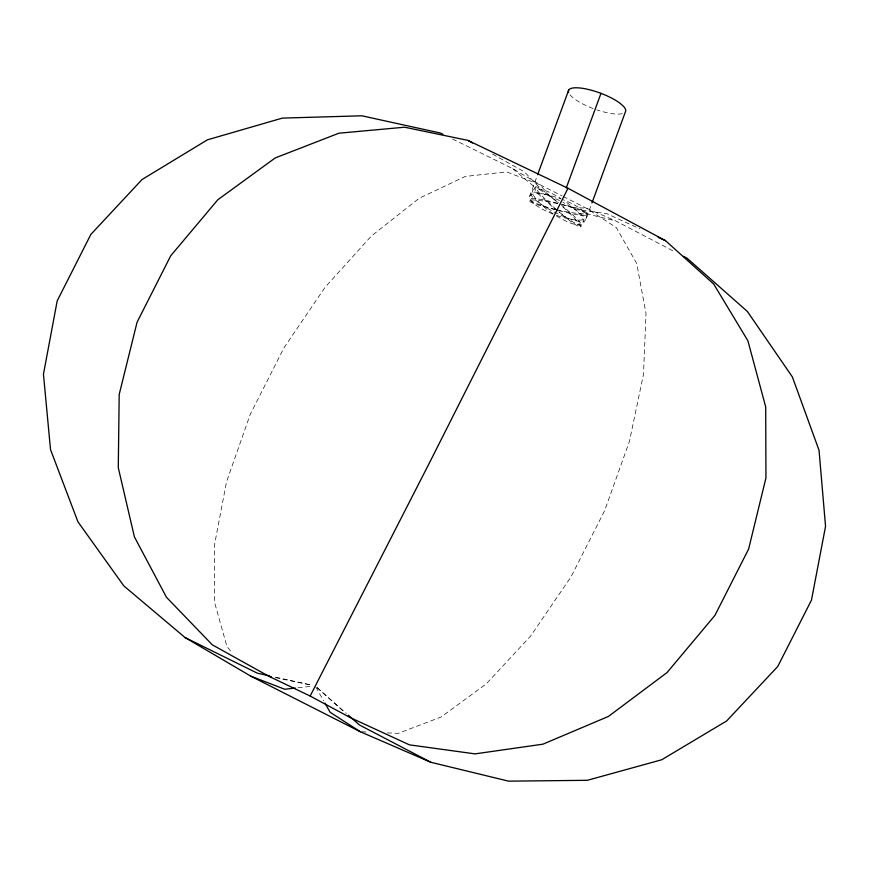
<?xml version="1.0" encoding="UTF-8"?>
<svg xmlns="http://www.w3.org/2000/svg" width="869" height="869" viewBox="0 0 869 869"><rect width="100%" height="100%" fill="white"/><g stroke="black" fill="none" stroke-linecap="round" stroke-linejoin="round"><path stroke-width="0.65" stroke-dasharray="4.34 3.26" d="M552.977 214.035A30.393 8.484 20.2 0 1 529.732 196.166L537.151 175.972M586.542 217.663L592.104 202.531M297.969 687.781L312.503 686.173M571.943 207.495L586.13 208.104L615.621 220.867L673.975 251.358M361.667 731.796L368.423 732.078M387.357 732.882L398.176 733.349L441.159 717.001L486.325 683.827L530.601 636.065L570.955 576.983L604.661 510.614L629.406 441.463L643.505 374.246L646.004 313.557L636.727 263.524L616.306 227.559L586.13 208.104L563.275 196.503M581.774 210.168L606.66 213.589L639.79 228.84M275.354 677.603L312.492 685.326M275.788 677.233L312.525 685.304M586.119 213.709L615.621 220.867M452.553 139.007L512.873 168.727L540.409 184.901L562.069 195.894M559.495 200.533L549.045 195.862A30.198 6.365 26.9 0 0 540.594 203.9L546.525 207.745A30.198 6.365 26.9 0 0 580.872 221.682A30.198 6.365 26.9 0 0 575.68 209.929L563.025 202.281M492.517 154.106L524.268 171.769L541.333 189.475M512.873 168.727L535.847 188.106M317.163 687.651L346.329 713.406M317.109 687.651L343.635 711.537M549.338 195.992L540.409 184.901L506.562 171.866L465.165 176.461L419.021 198.371L371.291 236.107L325.223 287.096L283.946 347.85L250.294 414.252L226.537 481.763L214.317 545.786L214.447 601.956L226.928 646.438L231.893 652.597M315.795 687.021L323.616 700.805M562.906 206.931A30.165 3.172 41.6 0 1 580.731 226.885A30.165 3.172 41.6 0 1 559.267 212.112M556.301 209.527A30.165 3.172 41.6 0 1 536.564 189.464L535.5 187.454A30.165 3.172 41.6 0 1 557.007 201.717M558.897 210.656A29.959 3.422 15.2 0 0 587.053 214.567L585.869 213.339A29.959 3.422 15.2 0 0 552.782 201.999A29.959 3.422 15.2 0 0 529.319 199.49A29.959 3.422 15.2 0 0 557.648 210.32M558.908 211.895A30.393 3.433 38.6 0 0 581.795 224.919L580.264 222.605A30.393 3.433 38.6 0 0 561.526 205.225M557.865 211.08A30.393 3.433 38.6 0 1 536.021 191.223L534.544 187.823L536.227 188.041A30.393 3.433 38.6 0 1 558.419 202.749M556.692 215.414A30.393 8.484 20.2 0 0 584.707 212.427L581.003 209.147A30.393 8.484 20.2 0 0 563.297 199.794M529.732 196.166A30.393 8.484 20.2 0 1 560.842 198.871M556.432 215.914A30.393 8.505 33.6 0 0 573.355 224.006L581.709 224.897L583.588 223.496A30.393 8.505 33.6 0 0 564.274 200.793M553.108 213.774A30.393 8.505 33.6 0 1 532.686 190.333L534.576 188.931L538.063 188.758L542.919 189.822A30.393 8.505 33.6 0 1 560.961 198.61M556.801 209.798A29.828 3.096 12.2 0 0 585.521 213.872L587.183 213.426L586.857 212.525L580.514 209.679A29.828 3.096 12.2 0 0 561.993 204.595M555.541 209.516A29.828 3.096 12.2 0 1 529.102 200.402A29.828 3.096 12.2 0 1 560.733 204.313M622.41 113.643A30.393 8.484 20.2 0 1 596.862 109.874M593.125 108.538A30.393 8.484 20.2 0 1 569.021 93.439"/><path stroke-width="1.3" d="M537.607 174.712L568.652 90.191M566.24 187.976L600.99 93.352M592.104 202.531L625.463 111.699A30.393 8.484 20.2 0 0 623.627 106.463L619.923 103.183A30.393 8.484 20.2 0 0 586.26 88.996A30.393 8.484 20.2 0 0 568.598 92.527M567.989 188.269L429.786 462.189L310.157 696.036L268.727 676.223L212.286 644.809L166.468 597.275L134.402 536.868L118.282 467.696L119.194 394.472L137.085 322.193L170.726 255.779L217.826 199.761L275.191 157.952L338.888 133.207L404.596 127.211L467.826 140.365L567.989 188.269L665.567 240.713L713.742 284.098L747.894 340.767L765.698 406.888L765.947 477.928L748.622 549.056L714.905 615.426L667.088 672.519L608.43 716.436L542.929 744.179L475.05 753.879L409.418 744.852L350.511 717.729L310.157 696.036M295.319 688.074L284.75 689.247L250.902 676.212L185.032 637.531L123.811 585.88L77.928 521.78L50.521 449.599L43.45 374.246L57.202 300.859L90.832 234.445L142.049 179.525L207.376 139.844L282.349 118.108L361.852 115.794L440.485 133.055L442.897 134.25M268.727 676.223L271.378 676.777M269.227 675.789L257.42 673.203L185.032 637.531M250.902 676.212L360.309 731.741L430.861 762.287L508.604 781.155L587.346 780.308L661.722 759.767L726.658 720.955L777.733 666.512L811.461 600.153L825.55 526.386L819.032 450.251L792.365 376.929L747.351 311.428L687.064 258.202L683.501 256.333M658.202 237.324L665.567 240.713M430.861 762.287L359.408 724.952L348.339 715.187M467.826 140.365L472.53 142.983M360.309 731.741L330.144 712.287L324.919 703.097"/></g></svg>
